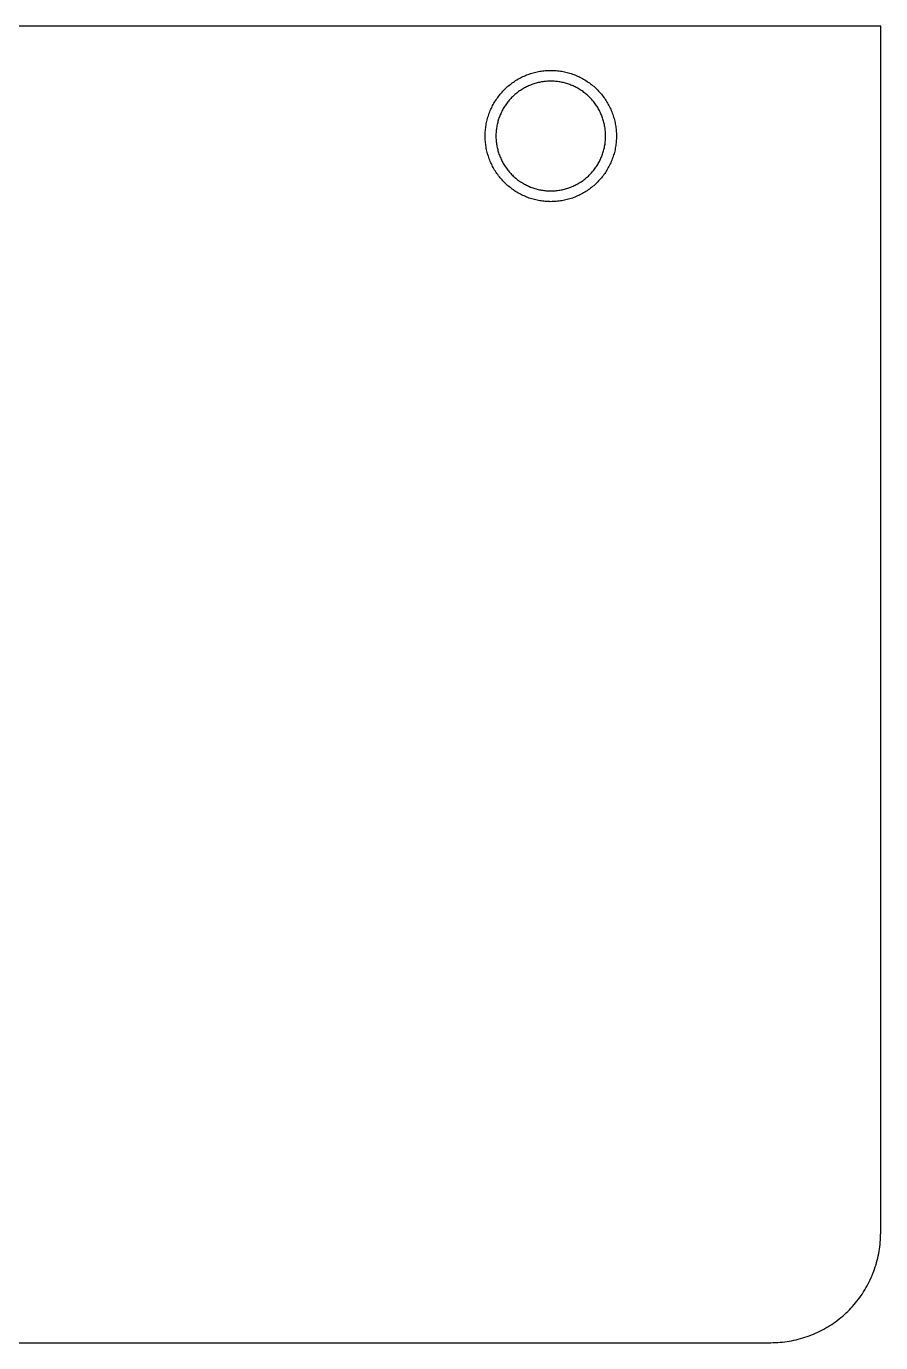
# Model space of a CAD drawing. Extents: x 0 to 2439, y 0 to 1219.
# Drawn here: x 1194 to 1589, y 597 to 1207 of the extents above; entities that cross this region are included whole.
import ezdxf

# ---------------------------------------------------------------- set-up
doc = ezdxf.new("R2010")
doc.units = 0
doc.layers.add('Layer_1', color=7, linetype='CONTINUOUS')

msp = doc.modelspace()

# ---------------------------------------------------------------- linework, layer by layer
at = {"layer": 'Layer_1', "color": 7}
for p, q in [((1589.211113, 1206.641111), (50.941111, 1206.641111)), ((1589.211113, 647.841111), (1589.211113, 1206.641111)), ((1421.781115, 1182.4808), (1422.3411, 1182.781706)), ((1422.3411, 1182.781706), (1422.901114, 1183.070701)), ((1422.901114, 1183.070701), (1423.481109, 1183.347815)), ((1423.481109, 1183.347815), (1424.061104, 1183.612907)), ((1424.061104, 1183.612907), (1424.641098, 1183.865721)), ((1424.641098, 1183.865721), (1425.231112, 1184.106316)), ((1425.231112, 1184.106316), (1425.821098, 1184.334521)), ((1425.821098, 1184.334521), (1426.421102, 1184.55011)), ((1426.421102, 1184.55011), (1427.031097, 1184.753197)), ((1427.031097, 1184.753197), (1427.631102, 1184.943613)), ((1427.631102, 1184.943613), (1428.251116, 1185.121215)), ((1428.251116, 1185.121215), (1428.861111, 1185.286005)), ((1428.861111, 1185.286005), (1429.481125, 1185.437897)), ((1429.481125, 1185.437897), (1430.101111, 1185.576806)), ((1430.101111, 1185.576806), (1430.721125, 1185.702621)), ((1430.721125, 1185.702621), (1431.351101, 1185.815397)), ((1431.351101, 1185.815397), (1431.981106, 1185.915022)), ((1431.981106, 1185.915022), (1432.61111, 1186.00141)), ((1432.61111, 1186.00141), (1433.241115, 1186.074618)), ((1433.241115, 1186.074618), (1433.88111, 1186.134506)), ((1433.88111, 1186.134506), (1434.511115, 1186.181101)), ((1434.511115, 1186.181101), (1435.15111, 1186.214403)), ((1435.15111, 1186.214403), (1435.781115, 1186.234441)), ((1435.781115, 1186.234412), (1436.42111, 1186.241186)), ((1436.42111, 1186.241101), (1437.061106, 1186.234328)), ((1437.061106, 1186.234412), (1437.69111, 1186.214375)), ((1437.69111, 1186.214403), (1438.331106, 1186.181101)), ((1438.331106, 1186.181101), (1438.96111, 1186.134506)), ((1438.96111, 1186.134506), (1439.601106, 1186.074618)), ((1439.601106, 1186.074618), (1440.23111, 1186.00141)), ((1440.23111, 1186.00141), (1440.861115, 1185.915022)), ((1440.861115, 1185.915022), (1441.49112, 1185.815397)), ((1441.49112, 1185.815397), (1442.121124, 1185.702621)), ((1442.121124, 1185.702621), (1442.74111, 1185.576806)), ((1442.74111, 1185.576806), (1443.361124, 1185.437897)), ((1443.361124, 1185.437897), (1443.98111, 1185.286005)), ((1443.98111, 1185.286005), (1444.601124, 1185.121215)), ((1444.601124, 1185.121215), (1445.211119, 1184.943613)), ((1445.211119, 1184.943613), (1445.821114, 1184.753197)), ((1445.821114, 1184.753197), (1446.421119, 1184.55011)), ((1446.421119, 1184.55011), (1447.021123, 1184.334521)), ((1447.021123, 1184.334521), (1447.611109, 1184.106316)), ((1447.611109, 1184.106316), (1448.201122, 1183.865721)), ((1448.201122, 1183.865721), (1448.791108, 1183.612907)), ((1448.791108, 1183.612907), (1449.361112, 1183.347815)), ((1449.361112, 1183.347815), (1449.941107, 1183.070701)), ((1449.941107, 1183.070701), (1450.511111, 1182.781706)), ((1450.511111, 1182.781706), (1451.071125, 1182.4808)), ((1413.831112, 1176.182701), (1414.261106, 1176.651303)), ((1414.261106, 1176.651303), (1414.701119, 1177.110902)), ((1414.701119, 1177.110902), (1415.151122, 1177.561103)), ((1415.151122, 1177.561103), (1415.611116, 1178.001708)), ((1415.611116, 1178.001708), (1416.081101, 1178.432718)), ((1416.081101, 1178.432718), (1416.561104, 1178.853709)), ((1416.561104, 1178.853709), (1417.041108, 1179.264709)), ((1417.041108, 1179.264709), (1417.541121, 1179.665408)), ((1417.541121, 1179.665408), (1418.041106, 1180.055608)), ((1418.041106, 1180.055608), (1418.55111, 1180.435197)), ((1418.55111, 1180.435197), (1419.071104, 1180.804005)), ((1419.071104, 1180.804005), (1419.601118, 1181.16192)), ((1419.601118, 1181.16192), (1420.131103, 1181.508714)), ((1420.131103, 1181.508714), (1420.671107, 1181.84422)), ((1420.671107, 1181.84422), (1421.221101, 1182.168296)), ((1421.221101, 1182.168296), (1421.781115, 1182.4808)), ((1421.921097, 1176.698321), (1421.491103, 1176.390106)), ((1422.36111, 1176.997307), (1421.921097, 1176.698321)), ((1422.811113, 1177.287008), (1422.36111, 1176.997307)), ((1423.261116, 1177.567312), (1422.811113, 1177.287008)), ((1423.72111, 1177.838104), (1423.261116, 1177.567312)), ((1424.181104, 1178.0993), (1423.72111, 1177.838104)), ((1424.651117, 1178.350704), (1424.181104, 1178.0993)), ((1425.131121, 1178.592202), (1424.651117, 1178.350704)), ((1425.611124, 1178.823708), (1425.131121, 1178.592202)), ((1426.0911, 1179.045112), (1425.611124, 1178.823708)), ((1426.581122, 1179.256412), (1426.0911, 1179.045112)), ((1427.071116, 1179.45741), (1426.581122, 1179.256412)), ((1427.571101, 1179.648108), (1427.071116, 1179.45741)), ((1428.071114, 1179.828307), (1427.571101, 1179.648108)), ((1428.571099, 1179.997922), (1428.071114, 1179.828307)), ((1429.081103, 1180.157011), (1428.571099, 1179.997922)), ((1429.591107, 1180.305403), (1429.081103, 1180.157011)), ((1430.101111, 1180.4431), (1429.591107, 1180.305403)), ((1430.621105, 1180.570015), (1430.101111, 1180.4431)), ((1431.1411, 1180.686008), (1430.621105, 1180.570015)), ((1431.661122, 1180.791221), (1431.1411, 1180.686008)), ((1432.191107, 1180.885398), (1431.661122, 1180.791221)), ((1432.711102, 1180.968597), (1432.191107, 1180.885398)), ((1433.241115, 1181.040818), (1432.711102, 1180.968597)), ((1433.7711, 1181.101919), (1433.241115, 1181.040818)), ((1434.301114, 1181.152014), (1433.7711, 1181.101919)), ((1434.831099, 1181.191017), (1434.301114, 1181.152014)), ((1435.361112, 1181.218816), (1434.831099, 1181.190876)), ((1435.891097, 1181.235523), (1435.361112, 1181.218872)), ((1436.42111, 1181.241111), (1435.891097, 1181.235467)), ((1436.951124, 1181.235523), (1436.42111, 1181.241168)), ((1437.481109, 1181.218816), (1436.951124, 1181.235467)), ((1438.021113, 1181.191017), (1437.481109, 1181.218957)), ((1438.551098, 1181.152014), (1438.021113, 1181.191017)), ((1439.081111, 1181.101919), (1438.551098, 1181.152014)), ((1439.601106, 1181.040818), (1439.081111, 1181.101919)), ((1440.131119, 1180.968597), (1439.601106, 1181.040818)), ((1440.661104, 1180.885398), (1440.131119, 1180.968597)), ((1441.181099, 1180.791221), (1440.661104, 1180.885398)), ((1441.701121, 1180.686008), (1441.181099, 1180.791221)), ((1442.221116, 1180.570015), (1441.701121, 1180.686008)), ((1442.74111, 1180.4431), (1442.221116, 1180.570015)), ((1443.251114, 1180.305403), (1442.74111, 1180.4431)), ((1443.761118, 1180.157011), (1443.251114, 1180.305403)), ((1444.271122, 1179.997922), (1443.761118, 1180.157011)), ((1444.771106, 1179.828307), (1444.271122, 1179.997922)), ((1445.27112, 1179.648108), (1444.771106, 1179.828307)), ((1445.771104, 1179.45741), (1445.27112, 1179.648108)), ((1446.261099, 1179.256412), (1445.771104, 1179.45741)), ((1446.751121, 1179.045112), (1446.261099, 1179.256412)), ((1447.241115, 1178.823708), (1446.751121, 1179.045112)), ((1447.7111, 1178.592202), (1447.241115, 1178.823708)), ((1448.191104, 1178.350704), (1447.7111, 1178.592202)), ((1448.661116, 1178.0993), (1448.191104, 1178.350704)), ((1449.12111, 1177.838104), (1448.661116, 1178.0993)), ((1449.581104, 1177.567312), (1449.12111, 1177.838104)), ((1450.031108, 1177.287008), (1449.581104, 1177.567312)), ((1450.481111, 1176.997307), (1450.031108, 1177.287008)), ((1450.921124, 1176.698321), (1450.481111, 1176.997307)), ((1451.351118, 1176.390106), (1450.921124, 1176.698321)), ((1451.071125, 1182.4808), (1451.62112, 1182.168296)), ((1451.62112, 1182.168296), (1452.171114, 1181.84422)), ((1452.171114, 1181.84422), (1452.711118, 1181.508714)), ((1452.711118, 1181.508714), (1453.241103, 1181.16192)), ((1453.241103, 1181.16192), (1453.771117, 1180.804005)), ((1453.771117, 1180.804005), (1454.291111, 1180.435197)), ((1454.291111, 1180.435197), (1454.801115, 1180.055608)), ((1454.801115, 1180.055608), (1455.3011, 1179.665408)), ((1455.3011, 1179.665408), (1455.801113, 1179.264709)), ((1455.801113, 1179.264709), (1456.291107, 1178.853709)), ((1456.291107, 1178.853709), (1456.76112, 1178.432718)), ((1456.76112, 1178.432718), (1457.231105, 1178.001708)), ((1457.231105, 1178.001708), (1457.691099, 1177.561103)), ((1457.691099, 1177.561103), (1458.141102, 1177.110902)), ((1458.141102, 1177.110902), (1458.581115, 1176.651303)), ((1458.581115, 1176.651303), (1459.011108, 1176.182701)), ((1409.481108, 1169.925298), (1409.781111, 1170.486412)), ((1409.781111, 1170.486412), (1410.091104, 1171.04112)), ((1410.091104, 1171.04112), (1410.421106, 1171.589111)), ((1410.421106, 1171.589111), (1410.751108, 1172.130216)), ((1410.751108, 1172.130216), (1411.10112, 1172.664208)), ((1411.10112, 1172.664208), (1411.461123, 1173.190807)), ((1411.461123, 1173.190807), (1411.831116, 1173.709814)), ((1411.831116, 1173.709814), (1412.2111, 1174.220918)), ((1412.2111, 1174.220918), (1412.601103, 1174.724007)), ((1412.601103, 1174.724007), (1413.001097, 1175.218799)), ((1413.001097, 1175.218799), (1413.411109, 1175.705096)), ((1413.411109, 1175.705096), (1413.831112, 1176.182701)), ((1415.871099, 1170.770808), (1415.561106, 1170.337202)), ((1416.191111, 1171.197923), (1415.871099, 1170.770808)), ((1416.521114, 1171.618208), (1416.191111, 1171.197923)), ((1416.851116, 1172.03172), (1416.521114, 1171.618208)), ((1417.191109, 1172.438007), (1416.851116, 1172.03172)), ((1417.551112, 1172.837013), (1417.191109, 1172.438007)), ((1417.911114, 1173.228596), (1417.551112, 1172.837013)), ((1418.271117, 1173.612503), (1417.911114, 1173.228596)), ((1418.651101, 1173.988706), (1418.271117, 1173.612503)), ((1419.031113, 1174.356921), (1418.651101, 1173.988706)), ((1419.431107, 1174.717008), (1419.031113, 1174.356921)), ((1419.82111, 1175.068798), (1419.431107, 1174.717008)), ((1420.231122, 1175.412122), (1419.82111, 1175.068798)), ((1420.641106, 1175.746922), (1420.231122, 1175.412122)), ((1421.06111, 1176.073001), (1420.641106, 1175.746922)), ((1421.491103, 1176.390106), (1421.06111, 1176.073001)), ((1451.781111, 1176.073001), (1451.351118, 1176.390106)), ((1452.201114, 1175.746922), (1451.781111, 1176.073001)), ((1452.611099, 1175.412122), (1452.201114, 1175.746922)), ((1453.021111, 1175.068798), (1452.611099, 1175.412122)), ((1453.421105, 1174.717008), (1453.021111, 1175.068798)), ((1453.811108, 1174.356921), (1453.421105, 1174.717008)), ((1454.19112, 1173.988706), (1453.811108, 1174.356921)), ((1454.571104, 1173.612503), (1454.19112, 1173.988706)), ((1454.941097, 1173.228596), (1454.571104, 1173.612503)), ((1455.3011, 1172.837013), (1454.941097, 1173.228596)), ((1455.651112, 1172.438007), (1455.3011, 1172.837013)), ((1455.991105, 1172.03172), (1455.651112, 1172.438007)), ((1456.331098, 1171.618208), (1455.991105, 1172.03172)), ((1456.65111, 1171.197923), (1456.331098, 1171.618208)), ((1456.971122, 1170.770808), (1456.65111, 1171.197923)), ((1457.281114, 1170.337202), (1456.971122, 1170.770808)), ((1459.011108, 1176.182701), (1459.431112, 1175.705096)), ((1459.431112, 1175.705096), (1459.841124, 1175.218799)), ((1459.841124, 1175.218799), (1460.251108, 1174.724007)), ((1460.251108, 1174.724007), (1460.641111, 1174.220918)), ((1460.641111, 1174.220918), (1461.021123, 1173.709814)), ((1461.021123, 1173.709814), (1461.381098, 1173.190807)), ((1461.381098, 1173.190807), (1461.7411, 1172.664208)), ((1461.7411, 1172.664208), (1462.091112, 1172.130216)), ((1462.091112, 1172.130216), (1462.421115, 1171.589111)), ((1462.421115, 1171.589111), (1462.751117, 1171.04112)), ((1462.751117, 1171.04112), (1463.06111, 1170.486412)), ((1463.06111, 1170.486412), (1463.361112, 1169.925298)), ((1407.141119, 1164.016299), (1407.321121, 1164.627705)), ((1407.321121, 1164.627705), (1407.511113, 1165.235216)), ((1407.511113, 1165.235216), (1407.711124, 1165.838608)), ((1407.711124, 1165.838608), (1407.931116, 1166.437709)), ((1407.931116, 1166.437709), (1408.161099, 1167.032097)), ((1408.161099, 1167.032097), (1408.4011, 1167.621603)), ((1408.4011, 1167.621603), (1408.651121, 1168.205916)), ((1408.651121, 1168.205916), (1408.911104, 1168.78481)), ((1408.911104, 1168.78481), (1409.191097, 1169.358003)), ((1409.191097, 1169.358003), (1409.481108, 1169.925298)), ((1412.611122, 1164.694817), (1412.431121, 1164.194296)), ((1412.801114, 1165.1915), (1412.611122, 1164.694817)), ((1413.011116, 1165.684006), (1412.801114, 1165.1915)), ((1413.221117, 1166.172222), (1413.011116, 1165.684006)), ((1413.44111, 1166.655923), (1413.221117, 1166.172222)), ((1413.671121, 1167.134798), (1413.44111, 1166.655923)), ((1413.911122, 1167.608818), (1413.671121, 1167.134798)), ((1414.161115, 1168.077618), (1413.911122, 1167.608818)), ((1414.421098, 1168.541111), (1414.161115, 1168.077618)), ((1414.6911, 1168.999017), (1414.421098, 1168.541111)), ((1414.981112, 1169.451108), (1414.6911, 1168.999017)), ((1415.261104, 1169.897217), (1414.981112, 1169.451108)), ((1415.561106, 1170.337202), (1415.261104, 1169.897217)), ((1457.581117, 1169.897217), (1457.281114, 1170.337202)), ((1457.8711, 1169.451108), (1457.581117, 1169.897217)), ((1458.151121, 1168.999017), (1457.8711, 1169.451108)), ((1458.421123, 1168.541111), (1458.151121, 1168.999017)), ((1458.681106, 1168.077618), (1458.421123, 1168.541111)), ((1458.931098, 1167.608818), (1458.681106, 1168.077618)), ((1459.1711, 1167.134798), (1458.931098, 1167.608818)), ((1459.401111, 1166.655923), (1459.1711, 1167.134798)), ((1459.631122, 1166.172222), (1459.401111, 1166.655923)), ((1459.841124, 1165.684006), (1459.631122, 1166.172222)), ((1460.041107, 1165.1915), (1459.841124, 1165.684006)), ((1460.231099, 1164.694817), (1460.041107, 1165.1915)), ((1460.4111, 1164.194296), (1460.231099, 1164.694817)), ((1463.361112, 1169.925298), (1463.651124, 1169.358003)), ((1463.651124, 1169.358003), (1463.931117, 1168.78481)), ((1463.931117, 1168.78481), (1464.1911, 1168.205916)), ((1464.1911, 1168.205916), (1464.451111, 1167.621603)), ((1464.451111, 1167.621603), (1464.691113, 1167.032097)), ((1464.691113, 1167.032097), (1464.911105, 1166.437709)), ((1464.911105, 1166.437709), (1465.131097, 1165.838608)), ((1465.131097, 1165.838608), (1465.331108, 1165.235216)), ((1465.331108, 1165.235216), (1465.5211, 1164.627705)), ((1465.5211, 1164.627705), (1465.701102, 1164.016299)), ((1406.081121, 1157.749921), (1406.131102, 1158.384921)), ((1406.131102, 1158.384921), (1406.191103, 1159.01882)), ((1406.191103, 1159.01882), (1406.261122, 1159.651196)), ((1406.261122, 1159.651196), (1406.351123, 1160.282019)), ((1406.351123, 1160.282019), (1406.451114, 1160.910923)), ((1406.451114, 1160.910923), (1406.561124, 1161.537513)), ((1406.561124, 1161.537513), (1406.691116, 1162.161619)), ((1406.691116, 1162.161619), (1406.821108, 1162.783016)), ((1406.821108, 1162.783016), (1406.981099, 1163.401308)), ((1406.981099, 1163.401308), (1407.141119, 1164.016299)), ((1411.161121, 1158.496117), (1411.111111, 1157.966498)), ((1411.221121, 1159.024606), (1411.161121, 1158.496117)), ((1411.291112, 1159.5516), (1411.221121, 1159.024606)), ((1411.381113, 1160.077013), (1411.291112, 1159.5516)), ((1411.471114, 1160.60062), (1411.381113, 1160.077013)), ((1411.581124, 1161.121997), (1411.471114, 1160.60062)), ((1411.691106, 1161.641201), (1411.581124, 1161.121997)), ((1411.821098, 1162.157809), (1411.691106, 1161.641201)), ((1411.961108, 1162.671707), (1411.821098, 1162.157809)), ((1412.111109, 1163.182501), (1411.961108, 1162.671707)), ((1412.26111, 1163.690106), (1412.111109, 1163.182501)), ((1412.431121, 1164.194296), (1412.26111, 1163.690106)), ((1460.581111, 1163.690106), (1460.4111, 1164.194296)), ((1460.741102, 1163.182501), (1460.581111, 1163.690106)), ((1460.891104, 1162.671707), (1460.741102, 1163.182501)), ((1461.021123, 1162.157809), (1460.891104, 1162.671707)), ((1461.151115, 1161.641201), (1461.021123, 1162.157809)), ((1461.271116, 1161.121997), (1461.151115, 1161.641201)), ((1461.371107, 1160.60062), (1461.271116, 1161.121997)), ((1461.471098, 1160.077013), (1461.371107, 1160.60062)), ((1461.551108, 1159.5516), (1461.471098, 1160.077013)), ((1461.6211, 1159.024606), (1461.551108, 1159.5516)), ((1461.6811, 1158.496117), (1461.6211, 1159.024606)), ((1461.73111, 1157.966498), (1461.6811, 1158.496117)), ((1465.701102, 1164.016299), (1465.871112, 1163.401308)), ((1465.871112, 1163.401308), (1466.021113, 1162.783016)), ((1466.021113, 1162.783016), (1466.161124, 1162.161619)), ((1466.161124, 1162.161619), (1466.281125, 1161.537513)), ((1466.281125, 1161.537513), (1466.401097, 1160.910923)), ((1466.401097, 1160.910923), (1466.491098, 1160.282019)), ((1466.491098, 1160.282019), (1466.581099, 1159.651196)), ((1466.581099, 1159.651196), (1466.651118, 1159.01882)), ((1466.651118, 1159.01882), (1466.711118, 1158.384921)), ((1466.711118, 1158.384921), (1466.7611, 1157.749921)), ((1406.02112, 1155.841111), (1406.030998, 1156.47772)), ((1406.031111, 1155.204502), (1406.021233, 1155.841111)), ((1406.051121, 1154.56812), (1406.031083, 1155.204502)), ((1406.031111, 1156.47772), (1406.051149, 1157.114103)), ((1406.051121, 1157.114103), (1406.081121, 1157.749921)), ((1406.081121, 1153.932301), (1406.051121, 1154.56812)), ((1406.131102, 1153.297301), (1406.081121, 1153.932301)), ((1406.191103, 1152.663402), (1406.131102, 1153.297301)), ((1406.261122, 1152.030998), (1406.191103, 1152.663402)), ((1411.02111, 1155.841111), (1411.030988, 1155.309207)), ((1411.031101, 1156.373015), (1411.021223, 1155.841111)), ((1411.031101, 1155.309207), (1411.040979, 1154.7775)), ((1411.04112, 1156.904722), (1411.031242, 1156.373015)), ((1411.07112, 1157.436005), (1411.04112, 1156.904722)), ((1411.04112, 1154.7775), (1411.07112, 1154.246217)), ((1411.111111, 1157.966498), (1411.07112, 1157.436005)), ((1411.07112, 1154.246217), (1411.111111, 1153.715696)), ((1411.111111, 1153.715696), (1411.161121, 1153.186106)), ((1411.161121, 1153.186106), (1411.221121, 1152.657616)), ((1411.221121, 1152.657616), (1411.291112, 1152.130623)), ((1461.551108, 1152.130623), (1461.6211, 1152.657616)), ((1461.6211, 1152.657616), (1461.6811, 1153.186106)), ((1461.6811, 1153.186106), (1461.73111, 1153.715696)), ((1461.771101, 1157.436005), (1461.73111, 1157.966498)), ((1461.73111, 1153.715696), (1461.771101, 1154.246217)), ((1461.801101, 1156.904722), (1461.771101, 1157.436005)), ((1461.771101, 1154.246217), (1461.801101, 1154.7775)), ((1461.82111, 1156.373015), (1461.801073, 1156.904722)), ((1461.801101, 1154.7775), (1461.821139, 1155.309207)), ((1461.82111, 1155.841111), (1461.82111, 1156.373015)), ((1461.82111, 1155.309207), (1461.82111, 1155.841111)), ((1466.651118, 1152.663402), (1466.581099, 1152.030998)), ((1466.711118, 1153.297301), (1466.651118, 1152.663402)), ((1466.7611, 1153.932301), (1466.711118, 1153.297301)), ((1466.7611, 1157.749921), (1466.7911, 1157.114103)), ((1466.7911, 1154.56812), (1466.7611, 1153.932301)), ((1466.81111, 1155.204502), (1466.791072, 1154.56812)), ((1466.7911, 1157.114103), (1466.811138, 1156.47772)), ((1466.81111, 1156.47772), (1466.820988, 1155.841111)), ((1466.8211, 1155.841111), (1466.811223, 1155.204502)), ((1406.351123, 1151.400203), (1406.261122, 1152.030998)), ((1406.451114, 1150.771299), (1406.351123, 1151.400203)), ((1406.561124, 1150.14471), (1406.451114, 1150.771299)), ((1406.691116, 1149.520603), (1406.561124, 1150.14471)), ((1406.821108, 1148.899206), (1406.691116, 1149.520603)), ((1406.981099, 1148.280914), (1406.821108, 1148.899206)), ((1407.141119, 1147.665924), (1406.981099, 1148.280914)), ((1407.321121, 1147.054517), (1407.141119, 1147.665924)), ((1407.511113, 1146.447006), (1407.321121, 1147.054517)), ((1407.711124, 1145.843615), (1407.511113, 1146.447006)), ((1411.291112, 1152.130623), (1411.381113, 1151.60521)), ((1411.381113, 1151.60521), (1411.471114, 1151.081603)), ((1411.471114, 1151.081603), (1411.581124, 1150.560197)), ((1411.581124, 1150.560197), (1411.691106, 1150.041021)), ((1411.691106, 1150.041021), (1411.821098, 1149.524413)), ((1411.821098, 1149.524413), (1411.961108, 1149.010515)), ((1411.961108, 1149.010515), (1412.111109, 1148.499721)), ((1412.111109, 1148.499721), (1412.26111, 1147.992116)), ((1412.26111, 1147.992116), (1412.431121, 1147.487898)), ((1412.431121, 1147.487898), (1412.611122, 1146.987405)), ((1412.611122, 1146.987405), (1412.801114, 1146.490722)), ((1412.801114, 1146.490722), (1413.011116, 1145.998216)), ((1459.841124, 1145.998216), (1460.041107, 1146.490722)), ((1460.041107, 1146.490722), (1460.231099, 1146.987405)), ((1460.231099, 1146.987405), (1460.4111, 1147.487898)), ((1460.4111, 1147.487898), (1460.581111, 1147.992116)), ((1460.581111, 1147.992116), (1460.741102, 1148.499721)), ((1460.741102, 1148.499721), (1460.891104, 1149.010515)), ((1460.891104, 1149.010515), (1461.021123, 1149.524413)), ((1461.021123, 1149.524413), (1461.151115, 1150.041021)), ((1461.151115, 1150.041021), (1461.271116, 1150.560197)), ((1461.271116, 1150.560197), (1461.371107, 1151.081603)), ((1461.371107, 1151.081603), (1461.471098, 1151.60521)), ((1461.471098, 1151.60521), (1461.551108, 1152.130623)), ((1465.331108, 1146.447006), (1465.131097, 1145.843615)), ((1465.5211, 1147.054517), (1465.331108, 1146.447006)), ((1465.701102, 1147.665924), (1465.5211, 1147.054517)), ((1465.871112, 1148.280914), (1465.701102, 1147.665924)), ((1466.021113, 1148.899206), (1465.871112, 1148.280914)), ((1466.161124, 1149.520603), (1466.021113, 1148.899206)), ((1466.281125, 1150.14471), (1466.161124, 1149.520603)), ((1466.401097, 1150.771299), (1466.281125, 1150.14471)), ((1466.491098, 1151.400203), (1466.401097, 1150.771299)), ((1466.581099, 1152.030998), (1466.491098, 1151.400203)), ((1407.931116, 1145.244513), (1407.711124, 1145.843615)), ((1408.161099, 1144.650097), (1407.931116, 1145.244513)), ((1408.4011, 1144.060619), (1408.161099, 1144.650097)), ((1408.651121, 1143.476306), (1408.4011, 1144.060619)), ((1408.911104, 1142.897412), (1408.651121, 1143.476306)), ((1409.191097, 1142.324219), (1408.911104, 1142.897412)), ((1409.481108, 1141.756896), (1409.191097, 1142.324219)), ((1409.781111, 1141.19581), (1409.481108, 1141.756896)), ((1410.091104, 1140.641102), (1409.781111, 1141.19581)), ((1410.421106, 1140.093111), (1410.091104, 1140.641102)), ((1410.751108, 1139.552006), (1410.421106, 1140.093111)), ((1413.011116, 1145.998216), (1413.221117, 1145.51)), ((1413.221117, 1145.51), (1413.44111, 1145.026299)), ((1413.44111, 1145.026299), (1413.671121, 1144.547396)), ((1413.671121, 1144.547396), (1413.911122, 1144.073404)), ((1413.911122, 1144.073404), (1414.161115, 1143.604605)), ((1414.161115, 1143.604605), (1414.421098, 1143.141111)), ((1414.421098, 1143.141111), (1414.6911, 1142.683206)), ((1414.6911, 1142.683206), (1414.981112, 1142.231114)), ((1414.981112, 1142.231114), (1415.261104, 1141.785005)), ((1415.261104, 1141.785005), (1415.561106, 1141.345021)), ((1415.561106, 1141.345021), (1415.871099, 1140.911414)), ((1415.871099, 1140.911414), (1416.191111, 1140.484299)), ((1416.191111, 1140.484299), (1416.521114, 1140.064014)), ((1416.521114, 1140.064014), (1416.851116, 1139.650502)), ((1455.991105, 1139.650502), (1456.331098, 1140.064014)), ((1456.331098, 1140.064014), (1456.65111, 1140.484299)), ((1456.65111, 1140.484299), (1456.971122, 1140.911414)), ((1456.971122, 1140.911414), (1457.281114, 1141.345021)), ((1457.281114, 1141.345021), (1457.581117, 1141.785005)), ((1457.581117, 1141.785005), (1457.8711, 1142.231114)), ((1457.8711, 1142.231114), (1458.151121, 1142.683206)), ((1458.151121, 1142.683206), (1458.421123, 1143.141111)), ((1458.421123, 1143.141111), (1458.681106, 1143.604605)), ((1458.681106, 1143.604605), (1458.931098, 1144.073404)), ((1458.931098, 1144.073404), (1459.1711, 1144.547396)), ((1459.1711, 1144.547396), (1459.401111, 1145.026299)), ((1459.401111, 1145.026299), (1459.631122, 1145.51)), ((1459.631122, 1145.51), (1459.841124, 1145.998216)), ((1462.421115, 1140.093111), (1462.091112, 1139.552006)), ((1462.751117, 1140.641102), (1462.421115, 1140.093111)), ((1463.06111, 1141.19581), (1462.751117, 1140.641102)), ((1463.361112, 1141.756896), (1463.06111, 1141.19581)), ((1463.651124, 1142.324219), (1463.361112, 1141.756896)), ((1463.931117, 1142.897412), (1463.651124, 1142.324219)), ((1464.1911, 1143.476306), (1463.931117, 1142.897412)), ((1464.451111, 1144.060619), (1464.1911, 1143.476306)), ((1464.691113, 1144.650097), (1464.451111, 1144.060619)), ((1464.911105, 1145.244513), (1464.691113, 1144.650097)), ((1465.131097, 1145.843615), (1464.911105, 1145.244513)), ((1411.10112, 1139.018014), (1410.751108, 1139.552006)), ((1411.461123, 1138.491415), (1411.10112, 1139.018014)), ((1411.831116, 1137.972409), (1411.461123, 1138.491415)), ((1412.2111, 1137.461304), (1411.831116, 1137.972409)), ((1412.601103, 1136.958215), (1412.2111, 1137.461304)), ((1413.001097, 1136.463423), (1412.601103, 1136.958215)), ((1413.411109, 1135.977098), (1413.001097, 1136.463423)), ((1413.831112, 1135.499521), (1413.411109, 1135.977098)), ((1414.261106, 1135.030919), (1413.831112, 1135.499521)), ((1414.701119, 1134.57132), (1414.261106, 1135.030919)), ((1415.151122, 1134.12112), (1414.701119, 1134.57132)), ((1415.611116, 1133.680514), (1415.151122, 1134.12112)), ((1416.851116, 1139.650502), (1417.191109, 1139.244215)), ((1417.191109, 1139.244215), (1417.551112, 1138.845209)), ((1417.551112, 1138.845209), (1417.911114, 1138.453598)), ((1417.911114, 1138.453598), (1418.271117, 1138.069719)), ((1418.271117, 1138.069719), (1418.651101, 1137.693517)), ((1418.651101, 1137.693517), (1419.031113, 1137.325301)), ((1419.031113, 1137.325301), (1419.431107, 1136.965214)), ((1419.431107, 1136.965214), (1419.82111, 1136.613396)), ((1419.82111, 1136.613396), (1420.231122, 1136.270101)), ((1420.231122, 1136.270101), (1420.641106, 1135.9353)), ((1420.641106, 1135.9353), (1421.06111, 1135.609221)), ((1421.06111, 1135.609221), (1421.491103, 1135.292116)), ((1421.491103, 1135.292116), (1421.921097, 1134.983901)), ((1421.921097, 1134.983901), (1422.36111, 1134.684915)), ((1422.36111, 1134.684915), (1422.811113, 1134.395214)), ((1422.811113, 1134.395214), (1423.261116, 1134.114911)), ((1423.261116, 1134.114911), (1423.72111, 1133.844118)), ((1449.12111, 1133.844118), (1449.581104, 1134.114911)), ((1449.581104, 1134.114911), (1450.031108, 1134.395214)), ((1450.031108, 1134.395214), (1450.481111, 1134.684915)), ((1450.481111, 1134.684915), (1450.921124, 1134.983901)), ((1450.921124, 1134.983901), (1451.351118, 1135.292116)), ((1451.351118, 1135.292116), (1451.781111, 1135.609221)), ((1451.781111, 1135.609221), (1452.201114, 1135.9353)), ((1452.201114, 1135.9353), (1452.611099, 1136.270101)), ((1452.611099, 1136.270101), (1453.021111, 1136.613396)), ((1453.021111, 1136.613396), (1453.421105, 1136.965214)), ((1453.421105, 1136.965214), (1453.811108, 1137.325301)), ((1453.811108, 1137.325301), (1454.19112, 1137.693517)), ((1454.19112, 1137.693517), (1454.571104, 1138.069719)), ((1454.571104, 1138.069719), (1454.941097, 1138.453598)), ((1454.941097, 1138.453598), (1455.3011, 1138.845209)), ((1455.3011, 1138.845209), (1455.651112, 1139.244215)), ((1455.651112, 1139.244215), (1455.991105, 1139.650502)), ((1457.691099, 1134.12112), (1457.231105, 1133.680514)), ((1458.141102, 1134.57132), (1457.691099, 1134.12112)), ((1458.581115, 1135.030919), (1458.141102, 1134.57132)), ((1459.011108, 1135.499521), (1458.581115, 1135.030919)), ((1459.431112, 1135.977098), (1459.011108, 1135.499521)), ((1459.841124, 1136.463423), (1459.431112, 1135.977098)), ((1460.251108, 1136.958215), (1459.841124, 1136.463423)), ((1460.641111, 1137.461304), (1460.251108, 1136.958215)), ((1461.021123, 1137.972409), (1460.641111, 1137.461304)), ((1461.381098, 1138.491415), (1461.021123, 1137.972409)), ((1461.7411, 1139.018014), (1461.381098, 1138.491415)), ((1462.091112, 1139.552006), (1461.7411, 1139.018014)), ((1416.081101, 1133.249504), (1415.611116, 1133.680514)), ((1416.561104, 1132.828514), (1416.081101, 1133.249504)), ((1417.041108, 1132.417513), (1416.561104, 1132.828514)), ((1417.541121, 1132.016814), (1417.041108, 1132.417513)), ((1418.041106, 1131.626614), (1417.541121, 1132.016814)), ((1418.55111, 1131.246997), (1418.041106, 1131.626614)), ((1419.071104, 1130.878217), (1418.55111, 1131.246997)), ((1419.601118, 1130.520303), (1419.071104, 1130.878217)), ((1420.131103, 1130.173508), (1419.601118, 1130.520303)), ((1420.671107, 1129.838002), (1420.131103, 1130.173508)), ((1421.221101, 1129.513898), (1420.671107, 1129.838002)), ((1421.781115, 1129.201422), (1421.221101, 1129.513898)), ((1422.3411, 1128.900516), (1421.781115, 1129.201422)), ((1422.901114, 1128.611521), (1422.3411, 1128.900516)), ((1423.481109, 1128.334407), (1422.901114, 1128.611521)), ((1424.061104, 1128.069316), (1423.481109, 1128.334407)), ((1423.72111, 1133.844118), (1424.181104, 1133.582922)), ((1424.641098, 1127.816501), (1424.061104, 1128.069316)), ((1424.181104, 1133.582922), (1424.651117, 1133.331518)), ((1425.231112, 1127.575906), (1424.641098, 1127.816501)), ((1424.651117, 1133.331518), (1425.131121, 1133.090021)), ((1425.131121, 1133.090021), (1425.611124, 1132.858514)), ((1425.611124, 1132.858514), (1426.0911, 1132.63711)), ((1426.0911, 1132.63711), (1426.581122, 1132.425811)), ((1426.581122, 1132.425811), (1427.071116, 1132.224812)), ((1427.071116, 1132.224812), (1427.571101, 1132.034114)), ((1427.571101, 1132.034114), (1428.071114, 1131.853916)), ((1428.071114, 1131.853916), (1428.571099, 1131.6843)), ((1428.571099, 1131.6843), (1429.081103, 1131.525211)), ((1429.081103, 1131.525211), (1429.591107, 1131.376819)), ((1429.591107, 1131.376819), (1430.101111, 1131.239123)), ((1430.101111, 1131.239123), (1430.621105, 1131.112207)), ((1430.621105, 1131.112207), (1431.1411, 1130.996214)), ((1431.1411, 1130.996214), (1431.661122, 1130.891002)), ((1431.661122, 1130.891002), (1432.191107, 1130.796796)), ((1432.191107, 1130.796796), (1432.711102, 1130.713597)), ((1432.711102, 1130.713597), (1433.241115, 1130.641404)), ((1433.241115, 1130.641404), (1433.7711, 1130.580303)), ((1433.7711, 1130.580303), (1434.301114, 1130.530209)), ((1434.301114, 1130.530209), (1434.831099, 1130.491206)), ((1434.831099, 1130.491206), (1435.361112, 1130.463266)), ((1435.361112, 1130.463407), (1435.891097, 1130.446756)), ((1435.891097, 1130.446699), (1436.42111, 1130.441055)), ((1436.42111, 1130.441111), (1436.951124, 1130.446756)), ((1436.951124, 1130.446699), (1437.481109, 1130.46335)), ((1437.481109, 1130.463407), (1438.021113, 1130.491347)), ((1438.021113, 1130.491206), (1438.551098, 1130.530209)), ((1438.551098, 1130.530209), (1439.081111, 1130.580303)), ((1439.081111, 1130.580303), (1439.601106, 1130.641404)), ((1439.601106, 1130.641404), (1440.131119, 1130.713597)), ((1440.131119, 1130.713597), (1440.661104, 1130.796796)), ((1440.661104, 1130.796796), (1441.181099, 1130.891002)), ((1441.181099, 1130.891002), (1441.701121, 1130.996214)), ((1441.701121, 1130.996214), (1442.221116, 1131.112207)), ((1442.221116, 1131.112207), (1442.74111, 1131.239123)), ((1442.74111, 1131.239123), (1443.251114, 1131.376819)), ((1443.251114, 1131.376819), (1443.761118, 1131.525211)), ((1443.761118, 1131.525211), (1444.271122, 1131.6843)), ((1444.271122, 1131.6843), (1444.771106, 1131.853916)), ((1444.771106, 1131.853916), (1445.27112, 1132.034114)), ((1445.27112, 1132.034114), (1445.771104, 1132.224812)), ((1445.771104, 1132.224812), (1446.261099, 1132.425811)), ((1446.261099, 1132.425811), (1446.751121, 1132.63711)), ((1446.751121, 1132.63711), (1447.241115, 1132.858514)), ((1447.241115, 1132.858514), (1447.7111, 1133.090021)), ((1448.201122, 1127.816501), (1447.611109, 1127.575906)), ((1447.7111, 1133.090021), (1448.191104, 1133.331518)), ((1448.191104, 1133.331518), (1448.661116, 1133.582922)), ((1448.791108, 1128.069316), (1448.201122, 1127.816501)), ((1448.661116, 1133.582922), (1449.12111, 1133.844118)), ((1449.361112, 1128.334407), (1448.791108, 1128.069316)), ((1449.941107, 1128.611521), (1449.361112, 1128.334407)), ((1450.511111, 1128.900516), (1449.941107, 1128.611521)), ((1451.071125, 1129.201422), (1450.511111, 1128.900516)), ((1451.62112, 1129.513898), (1451.071125, 1129.201422)), ((1452.171114, 1129.838002), (1451.62112, 1129.513898)), ((1452.711118, 1130.173508), (1452.171114, 1129.838002)), ((1453.241103, 1130.520303), (1452.711118, 1130.173508)), ((1453.771117, 1130.878217), (1453.241103, 1130.520303)), ((1454.291111, 1131.246997), (1453.771117, 1130.878217)), ((1454.801115, 1131.626614), (1454.291111, 1131.246997)), ((1455.3011, 1132.016814), (1454.801115, 1131.626614)), ((1455.801113, 1132.417513), (1455.3011, 1132.016814)), ((1456.291107, 1132.828514), (1455.801113, 1132.417513)), ((1456.76112, 1133.249504), (1456.291107, 1132.828514)), ((1457.231105, 1133.680514), (1456.76112, 1133.249504)), ((1425.821098, 1127.347702), (1425.231112, 1127.575906)), ((1426.421102, 1127.132112), (1425.821098, 1127.347702)), ((1427.031097, 1126.928997), (1426.421102, 1127.132112)), ((1427.631102, 1126.73861), (1427.031097, 1126.928997)), ((1428.251116, 1126.561007), (1427.631102, 1126.73861)), ((1428.861111, 1126.396218), (1428.251116, 1126.561007)), ((1429.481125, 1126.244297), (1428.861111, 1126.396218)), ((1430.101111, 1126.105416), (1429.481125, 1126.244297)), ((1430.721125, 1125.979601), (1430.101111, 1126.105416)), ((1431.351101, 1125.866797), (1430.721125, 1125.979601)), ((1431.981106, 1125.767201), (1431.351101, 1125.866797)), ((1432.61111, 1125.680812), (1431.981106, 1125.767201)), ((1433.241115, 1125.607604), (1432.61111, 1125.680812)), ((1433.88111, 1125.547716), (1433.241115, 1125.607604)), ((1434.511115, 1125.501122), (1433.88111, 1125.547716)), ((1435.15111, 1125.467819), (1434.511115, 1125.501122)), ((1435.781115, 1125.44781), (1435.15111, 1125.467848)), ((1436.42111, 1125.441121), (1435.781115, 1125.447894)), ((1437.061106, 1125.44781), (1436.42111, 1125.441036)), ((1437.69111, 1125.467819), (1437.061106, 1125.447782)), ((1438.331106, 1125.501122), (1437.69111, 1125.467819)), ((1438.96111, 1125.547716), (1438.331106, 1125.501122)), ((1439.601106, 1125.607604), (1438.96111, 1125.547716)), ((1440.23111, 1125.680812), (1439.601106, 1125.607604)), ((1440.861115, 1125.767201), (1440.23111, 1125.680812)), ((1441.49112, 1125.866797), (1440.861115, 1125.767201)), ((1442.121124, 1125.979601), (1441.49112, 1125.866797)), ((1442.74111, 1126.105416), (1442.121124, 1125.979601)), ((1443.361124, 1126.244297), (1442.74111, 1126.105416)), ((1443.98111, 1126.396218), (1443.361124, 1126.244297)), ((1444.601124, 1126.561007), (1443.98111, 1126.396218)), ((1445.211119, 1126.73861), (1444.601124, 1126.561007)), ((1445.821114, 1126.928997), (1445.211119, 1126.73861)), ((1446.421119, 1127.132112), (1445.821114, 1126.928997)), ((1447.021123, 1127.347702), (1446.421119, 1127.132112)), ((1447.611109, 1127.575906), (1447.021123, 1127.347702)), ((1589.171122, 645.714115), (1589.201123, 646.777105)), ((1589.201123, 646.777105), (1589.211, 647.841111)), ((1588.501099, 639.36911), (1588.671109, 640.420106)), ((1588.671109, 640.420106), (1588.81112, 641.474121)), ((1588.81112, 641.474121), (1588.941111, 642.5311)), ((1588.941111, 642.5311), (1589.041103, 643.590111)), ((1589.041103, 643.590111), (1589.111122, 644.651097)), ((1589.111122, 644.651097), (1589.171122, 645.714115)), ((1587.051097, 633.158105), (1587.341109, 634.180116)), ((1587.341109, 634.180116), (1587.621102, 635.208111)), ((1587.621102, 635.208111), (1587.871122, 636.2411)), ((1587.871122, 636.2411), (1588.101105, 637.279114)), ((1588.101105, 637.279114), (1588.311107, 638.322122)), ((1588.311107, 638.322122), (1588.501099, 639.36911)), ((1584.821118, 627.179114), (1585.251112, 628.155123)), ((1585.251112, 628.155123), (1585.651106, 629.140107)), ((1585.651106, 629.140107), (1586.031118, 630.134122)), ((1586.031118, 630.134122), (1586.391121, 631.135108)), ((1586.391121, 631.135108), (1586.731114, 632.143121)), ((1586.731114, 632.143121), (1587.051097, 633.158105)), ((1581.871106, 621.525102), (1582.41111, 622.441111)), ((1582.41111, 622.441111), (1582.931104, 623.368098)), ((1582.931104, 623.368098), (1583.431118, 624.30612)), ((1583.431118, 624.30612), (1583.921112, 625.254105)), ((1583.921112, 625.254105), (1584.381106, 626.21112)), ((1584.381106, 626.21112), (1584.821118, 627.179114)), ((1577.561121, 615.460119), (1578.231117, 616.287114)), ((1578.231117, 616.287114), (1578.881103, 617.127121)), ((1578.881103, 617.127121), (1579.511107, 617.982113)), ((1579.511107, 617.982113), (1580.131121, 618.8491)), ((1580.131121, 618.8491), (1580.731098, 619.729097)), ((1580.731098, 619.729097), (1581.311121, 620.621116)), ((1581.311121, 620.621116), (1581.871106, 621.525102)), ((1571.611115, 609.386104), (1572.411102, 610.089119)), ((1572.411102, 610.089119), (1573.191108, 610.809096)), ((1573.191108, 610.809096), (1573.961123, 611.54612)), ((1573.961123, 611.54612), (1574.7111, 612.298101)), ((1574.7111, 612.298101), (1575.451115, 613.066112)), ((1575.451115, 613.066112), (1576.17112, 613.84911)), ((1576.17112, 613.84911), (1576.871116, 614.647121)), ((1576.871116, 614.647121), (1577.561121, 615.460119)), ((1562.891097, 603.325099), (1563.811113, 603.847098)), ((1563.811113, 603.847098), (1564.731101, 604.389105)), ((1564.731101, 604.389105), (1565.631108, 604.949119)), ((1565.631108, 604.949119), (1566.531115, 605.529114)), ((1566.531115, 605.529114), (1567.411112, 606.127114)), ((1567.411112, 606.127114), (1568.271099, 606.743121)), ((1568.271099, 606.743121), (1569.131115, 607.377105)), ((1569.131115, 607.377105), (1569.971121, 608.029123)), ((1569.971121, 608.029123), (1570.801109, 608.699118)), ((1570.801109, 608.699118), (1571.611115, 609.386104)), ((1543.721124, 597.3191), (1544.781123, 597.442121)), ((1544.781123, 597.442121), (1545.841121, 597.58611)), ((1545.841121, 597.58611), (1546.891101, 597.752114)), ((1546.891101, 597.752114), (1547.931118, 597.941118)), ((1547.931118, 597.941118), (1548.981098, 598.151119)), ((1548.981098, 598.151119), (1550.011124, 598.383106)), ((1550.011124, 598.383106), (1551.051113, 598.637106)), ((1551.051113, 598.637106), (1552.081111, 598.912103)), ((1552.081111, 598.912103), (1553.101119, 599.209114)), ((1553.101119, 599.209114), (1554.111107, 599.527122)), ((1554.111107, 599.527122), (1555.121124, 599.867115)), ((1555.121124, 599.867115), (1556.121122, 600.227118)), ((1556.121122, 600.227118), (1557.12112, 600.608118)), ((1557.12112, 600.608118), (1558.101109, 601.010115)), ((1558.101109, 601.010115), (1559.081097, 601.43311)), ((1559.081097, 601.43311), (1560.041104, 601.876114)), ((1560.041104, 601.876114), (1561.001111, 602.3391)), ((1561.001111, 602.3391), (1561.9511, 602.822123)), ((1561.9511, 602.822123), (1562.891097, 603.325099)), ((101.741111, 597.041111), (1538.411113, 597.041111)), ((1538.411113, 597.041111), (1539.481102, 597.052118)), ((1539.481102, 597.052118), (1540.541101, 597.086097)), ((1540.541101, 597.086097), (1541.601099, 597.141102)), ((1541.601099, 597.141102), (1542.671117, 597.219109)), ((1542.671117, 597.219109), (1543.721124, 597.3191))]:
    msp.add_line(p, q, dxfattribs=at)

doc.saveas('drawing.dxf')
